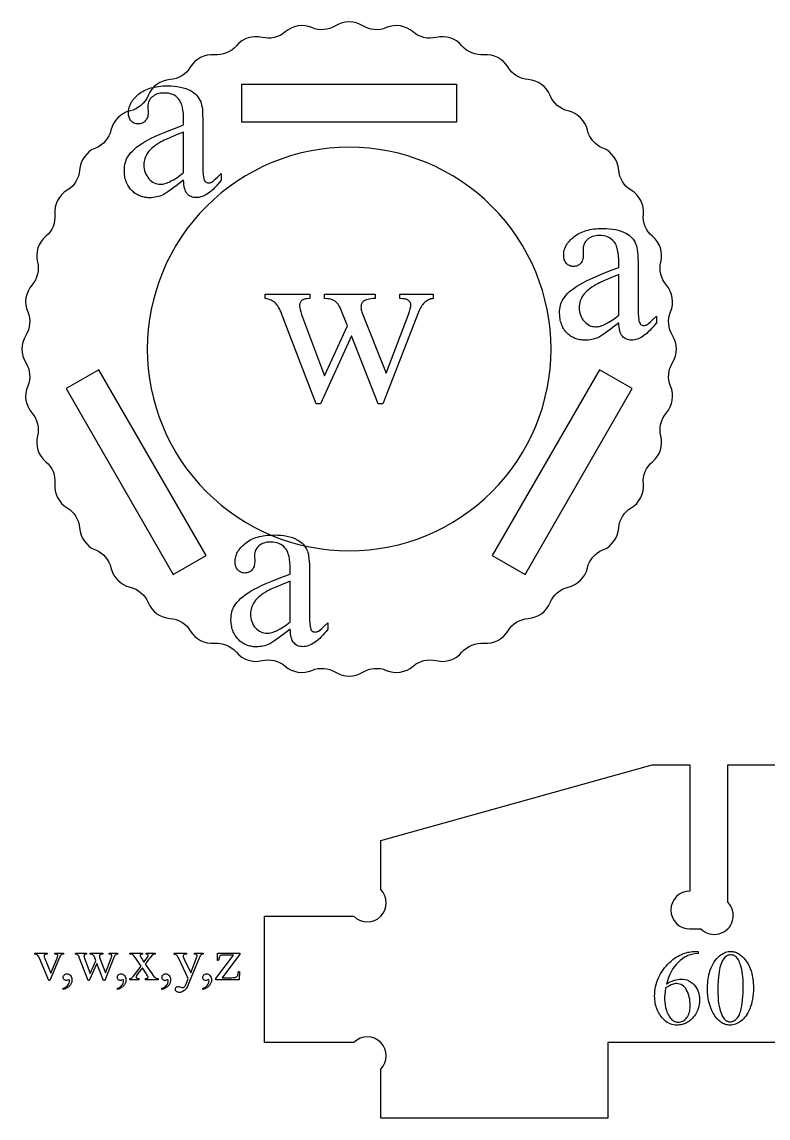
# Model space of a CAD drawing. Extents: x 7 to 905, y -397 to 592.
# Drawn here: x 232.7 to 327.3, y 155.1 to 294.2 of the extents above; entities that cross this region are included whole.
import ezdxf

# ---------------------------------------------------------------- set-up
doc = ezdxf.new("R2010")
doc.units = 0
doc.header["$MEASUREMENT"] = 0
for name, color, linetype in [('EXT', 1, 'CONTINUOUS'), ('INT', 5, 'CONTINUOUS'), ('TEXT', 18, 'CONTINUOUS')]:
    doc.layers.add(name, color=color, linetype=linetype)

msp = doc.modelspace()

# ---------------------------------------------------------------- linework, layer by layer
at = {"layer": 'EXT'}
msp.add_lwpolyline([(233.38, 247.97, 0.286149), (233.92, 244.57, -0.244114), (234.62, 241.65, 0.286149), (235.68, 238.37, -0.244114), (236.83, 235.6, 0.286149), (238.4, 232.53, -0.244114), (239.96, 229.98, 0.286149), (241.99, 227.19, -0.244114), (243.94, 224.91, 0.286149), (246.37, 222.47, -0.244114), (248.65, 220.52, 0.286149), (251.44, 218.5, -0.244114), (254, 216.93, 0.286149), (257.07, 215.37, -0.244114), (259.84, 214.22, 0.286149), (263.11, 213.15, -0.244114), (266.03, 212.45, 0.286149), (269.43, 211.92, -0.244114), (272.42, 211.68, 0.286149), (275.87, 211.68, -0.244114), (278.86, 211.92, 0.286149), (282.26, 212.45, -0.244114), (285.18, 213.15, 0.286149), (288.45, 214.22, -0.244114), (291.23, 215.37, 0.286149), (294.3, 216.93, -0.244114), (296.85, 218.5, 0.286149), (299.64, 220.52, -0.244114), (301.92, 222.47, 0.286149), (304.36, 224.91, -0.244114), (306.31, 227.19, 0.286149), (308.33, 229.98, -0.244114), (309.9, 232.53, 0.286149), (311.46, 235.6, -0.244114), (312.61, 238.37, 0.286149), (313.67, 241.65, -0.244114), (314.37, 244.57, 0.286149), (314.91, 247.97, -0.244114), (315.15, 250.96, 0.286149), (315.15, 254.4, -0.244114), (314.91, 257.4, 0.286149), (314.37, 260.8, -0.244114), (313.67, 263.71, 0.286149), (312.61, 266.99, -0.244114), (311.46, 269.76, 0.286149), (309.9, 272.83, -0.244114), (308.33, 275.39, 0.286149), (306.31, 278.18, -0.244114), (304.36, 280.46, 0.286149), (301.92, 282.89, -0.244114), (299.64, 284.84, 0.286149), (296.85, 286.87, -0.244114), (294.3, 288.43, 0.286149), (291.23, 290, -0.244114), (288.45, 291.15, 0.286149), (285.18, 292.21, -0.244114), (282.26, 292.91, 0.286149), (278.86, 293.45, -0.244114), (275.87, 293.68, 0.286149), (272.42, 293.68, -0.244114), (269.43, 293.45, 0.286149), (266.03, 292.91, -0.244114), (263.11, 292.21, 0.286149), (259.84, 291.15, -0.244114), (257.07, 290, 0.286149), (254, 288.43, -0.244114), (251.44, 286.87, 0.286149), (248.65, 284.84, -0.244114), (246.37, 282.89, 0.286149), (243.94, 280.46, -0.244114), (241.99, 278.18, 0.286149), (239.96, 275.39, -0.244114), (238.4, 272.83, 0.286149), (236.83, 269.76, -0.244114), (235.68, 266.99, 0.286149), (234.62, 263.71, -0.244114), (233.92, 260.8, 0.286149), (233.38, 257.4, -0.244114), (233.14, 254.4, 0.286149), (233.14, 250.96, -0.244114)], format="xyb", close=True, dxfattribs=at)
msp.add_lwpolyline([(351.75, 164.72), (306.95, 164.72), (306.95, 155.12), (278.15, 155.12), (278.15, 161.33, 1), (274.76, 164.72), (263.43, 164.72), (263.43, 180.72), (274.76, 180.72, 1), (278.15, 184.12), (278.15, 190.32), (312.55, 199.92), (317.35, 199.92), (317.35, 183.92, 1), (317.35, 179.12), (318.76, 179.12, 1), (322.15, 182.52), (322.15, 199.92), (336.55, 199.92)], format="xyb", dxfattribs=at)
at = {"layer": 'INT'}
for points in [[(260.55, 281.48), (260.55, 286.28), (287.75, 286.28), (287.75, 281.48)], [(251.85, 224.1), (256.01, 226.5), (242.41, 250.06), (238.25, 247.66)], [(296.45, 224.1), (310.05, 247.66), (305.89, 250.06), (292.29, 226.5)]]:
    msp.add_lwpolyline(points, close=True, dxfattribs=at)
msp.add_lwpolyline([(274.15, 278.28, 0.414214), (248.55, 252.68, 0.414214), (274.15, 227.08, 0.414214), (299.75, 252.68, 0.414214)], format="xyb", close=True, dxfattribs=at)
at = {"layer": 'TEXT'}
for points in [[(253.16, 274.1), (252.21, 273.38), (251.47, 272.83), (251.16, 272.62), (250.91, 272.45), (250.7, 272.33), (250.55, 272.24), (250.35, 272.16), (250.14, 272.08), (249.94, 272.02), (249.73, 271.97), (249.51, 271.93), (249.29, 271.9), (249.07, 271.88), (248.85, 271.88), (248.68, 271.88), (248.51, 271.89), (248.34, 271.91), (248.18, 271.94), (248.02, 271.97), (247.87, 272.01), (247.72, 272.06), (247.57, 272.12), (247.43, 272.18), (247.29, 272.25), (247.16, 272.33), (247.03, 272.41), (246.9, 272.51), (246.78, 272.61), (246.66, 272.72), (246.54, 272.83), (246.43, 272.96), (246.33, 273.08), (246.23, 273.22), (246.15, 273.35), (246.06, 273.49), (245.99, 273.64), (245.92, 273.79), (245.86, 273.94), (245.81, 274.1), (245.76, 274.27), (245.72, 274.44), (245.69, 274.61), (245.67, 274.79), (245.65, 274.98), (245.64, 275.36), (245.64, 275.6), (245.66, 275.83), (245.7, 276.06), (245.75, 276.28), (245.81, 276.49), (245.88, 276.69), (245.97, 276.88), (246.08, 277.07), (246.24, 277.32), (246.44, 277.56), (246.66, 277.8), (246.91, 278.04), (247.18, 278.27), (247.49, 278.51), (247.82, 278.73), (248.18, 278.96), (248.59, 279.18), (249.05, 279.42), (249.58, 279.67), (250.17, 279.94), (250.83, 280.21), (251.54, 280.5), (252.32, 280.8), (253.16, 281.11), (253.16, 281.64), (253.15, 282.12), (253.12, 282.57), (253.07, 282.98), (253, 283.34), (252.91, 283.67), (252.85, 283.82), (252.8, 283.96), (252.73, 284.09), (252.67, 284.2), (252.59, 284.31), (252.52, 284.41), (252.35, 284.59), (252.16, 284.74), (251.95, 284.87), (251.73, 284.98), (251.49, 285.06), (251.23, 285.12), (250.95, 285.15), (250.65, 285.16), (250.42, 285.16), (250.21, 285.13), (250.01, 285.09), (249.82, 285.04), (249.64, 284.97), (249.47, 284.88), (249.32, 284.78), (249.18, 284.66), (249.04, 284.54), (248.93, 284.4), (248.83, 284.27), (248.76, 284.12), (248.69, 283.98), (248.65, 283.83), (248.62, 283.67), (248.62, 283.51), (248.64, 282.66), (248.64, 282.49), (248.62, 282.34), (248.6, 282.19), (248.56, 282.06), (248.51, 281.93), (248.45, 281.81), (248.38, 281.71), (248.3, 281.61), (248.21, 281.52), (248.11, 281.45), (248.01, 281.39), (247.9, 281.33), (247.78, 281.29), (247.66, 281.26), (247.53, 281.25), (247.39, 281.24), (247.26, 281.25), (247.13, 281.27), (247.01, 281.3), (246.89, 281.34), (246.79, 281.39), (246.68, 281.46), (246.59, 281.53), (246.5, 281.62), (246.42, 281.73), (246.35, 281.83), (246.29, 281.95), (246.24, 282.08), (246.2, 282.21), (246.17, 282.36), (246.16, 282.51), (246.15, 282.67), (246.16, 282.83), (246.17, 282.99), (246.2, 283.14), (246.23, 283.29), (246.28, 283.44), (246.33, 283.59), (246.4, 283.74), (246.48, 283.89), (246.56, 284.03), (246.66, 284.18), (246.77, 284.32), (246.88, 284.46), (247.01, 284.6), (247.15, 284.73), (247.29, 284.87), (247.45, 285), (247.62, 285.13), (247.79, 285.25), (247.97, 285.36), (248.16, 285.47), (248.36, 285.56), (248.57, 285.65), (248.79, 285.73), (249.01, 285.8), (249.24, 285.86), (249.48, 285.92), (249.73, 285.96), (249.99, 286), (250.25, 286.03), (250.52, 286.05), (250.8, 286.06), (251.09, 286.06), (251.53, 286.05), (251.95, 286.03), (252.35, 285.98), (252.73, 285.91), (253.09, 285.83), (253.43, 285.72), (253.75, 285.6), (254.04, 285.46), (254.25, 285.34), (254.45, 285.2), (254.63, 285.04), (254.8, 284.87), (254.95, 284.69), (255.09, 284.48), (255.22, 284.26), (255.33, 284.03), (255.39, 283.85), (255.44, 283.63), (255.49, 283.37), (255.53, 283.06), (255.55, 282.72), (255.57, 282.33), (255.59, 281.9), (255.59, 281.43), (255.59, 276.85), (255.6, 275.97), (255.61, 275.29), (255.63, 274.79), (255.67, 274.48), (255.71, 274.28), (255.76, 274.12), (255.83, 273.99), (255.87, 273.94), (255.91, 273.9), (256, 273.83), (256.09, 273.79), (256.19, 273.76), (256.3, 273.75), (256.41, 273.76), (256.52, 273.77), (256.62, 273.81), (256.71, 273.85), (256.9, 273.99), (257.17, 274.22), (257.5, 274.53), (257.91, 274.93), (257.91, 274.1), (257.7, 273.83), (257.5, 273.58), (257.29, 273.35), (257.09, 273.13), (256.89, 272.94), (256.69, 272.75), (256.49, 272.59), (256.29, 272.44), (256.1, 272.31), (255.9, 272.2), (255.71, 272.11), (255.51, 272.03), (255.32, 271.97), (255.13, 271.92), (254.94, 271.9), (254.75, 271.89), (254.57, 271.9), (254.41, 271.92), (254.25, 271.96), (254.1, 272.02), (253.96, 272.09), (253.83, 272.17), (253.71, 272.27), (253.6, 272.39), (253.5, 272.53), (253.41, 272.69), (253.34, 272.87), (253.28, 273.07), (253.23, 273.3), (253.19, 273.54), (253.17, 273.81)], [(253.16, 275.06), (253.16, 280.21), (252.14, 279.8), (251.33, 279.45), (250.7, 279.17), (250.47, 279.06), (250.28, 278.96), (250, 278.79), (249.74, 278.63), (249.5, 278.46), (249.28, 278.29), (249.08, 278.12), (248.91, 277.95), (248.75, 277.77), (248.62, 277.6), (248.5, 277.42), (248.4, 277.24), (248.31, 277.05), (248.24, 276.86), (248.18, 276.66), (248.14, 276.46), (248.12, 276.26), (248.11, 276.05), (248.12, 275.79), (248.15, 275.54), (248.2, 275.3), (248.27, 275.08), (248.36, 274.86), (248.47, 274.66), (248.6, 274.47), (248.75, 274.29), (248.91, 274.12), (249.08, 273.98), (249.25, 273.86), (249.43, 273.76), (249.62, 273.69), (249.81, 273.63), (250, 273.6), (250.21, 273.59), (250.35, 273.59), (250.5, 273.61), (250.65, 273.64), (250.81, 273.68), (250.98, 273.73), (251.15, 273.79), (251.32, 273.87), (251.51, 273.96), (251.89, 274.16), (252.29, 274.42), (252.71, 274.72)], [(308.35, 256.02), (307.41, 255.3), (306.66, 254.75), (306.36, 254.54), (306.11, 254.37), (305.9, 254.25), (305.74, 254.16), (305.54, 254.08), (305.34, 254), (305.13, 253.94), (304.92, 253.89), (304.71, 253.85), (304.49, 253.82), (304.27, 253.8), (304.05, 253.79), (303.87, 253.8), (303.7, 253.81), (303.54, 253.83), (303.38, 253.85), (303.22, 253.89), (303.07, 253.93), (302.92, 253.98), (302.77, 254.03), (302.63, 254.1), (302.49, 254.17), (302.35, 254.25), (302.22, 254.33), (302.1, 254.43), (301.97, 254.53), (301.85, 254.64), (301.74, 254.75), (301.63, 254.88), (301.53, 255), (301.43, 255.13), (301.34, 255.27), (301.26, 255.41), (301.19, 255.56), (301.12, 255.71), (301.06, 255.86), (301.01, 256.02), (300.96, 256.19), (300.92, 256.36), (300.89, 256.53), (300.86, 256.71), (300.85, 256.89), (300.83, 257.28), (300.84, 257.52), (300.86, 257.75), (300.89, 257.98), (300.94, 258.2), (301, 258.41), (301.08, 258.61), (301.17, 258.8), (301.27, 258.99), (301.44, 259.23), (301.63, 259.48), (301.85, 259.72), (302.1, 259.96), (302.38, 260.19), (302.68, 260.42), (303.02, 260.65), (303.38, 260.87), (303.78, 261.1), (304.25, 261.34), (304.78, 261.59), (305.37, 261.85), (306.02, 262.13), (306.74, 262.42), (307.51, 262.72), (308.35, 263.03), (308.35, 263.56), (308.34, 264.04), (308.31, 264.49), (308.26, 264.9), (308.19, 265.26), (308.1, 265.59), (308.05, 265.74), (307.99, 265.88), (307.93, 266), (307.86, 266.12), (307.79, 266.23), (307.71, 266.33), (307.54, 266.51), (307.35, 266.66), (307.15, 266.79), (306.92, 266.9), (306.68, 266.98), (306.42, 267.04), (306.14, 267.07), (305.85, 267.08), (305.62, 267.08), (305.41, 267.05), (305.2, 267.01), (305.01, 266.96), (304.83, 266.89), (304.67, 266.8), (304.51, 266.7), (304.37, 266.58), (304.24, 266.45), (304.13, 266.32), (304.03, 266.19), (303.95, 266.04), (303.89, 265.9), (303.85, 265.75), (303.82, 265.59), (303.81, 265.43), (303.84, 264.58), (303.83, 264.41), (303.82, 264.26), (303.79, 264.11), (303.75, 263.97), (303.7, 263.85), (303.65, 263.73), (303.57, 263.63), (303.49, 263.53), (303.4, 263.44), (303.31, 263.37), (303.2, 263.3), (303.09, 263.25), (302.98, 263.21), (302.85, 263.18), (302.72, 263.17), (302.59, 263.16), (302.45, 263.17), (302.33, 263.18), (302.21, 263.21), (302.09, 263.26), (301.98, 263.31), (301.88, 263.38), (301.78, 263.45), (301.69, 263.54), (301.61, 263.64), (301.54, 263.75), (301.48, 263.87), (301.43, 264), (301.4, 264.13), (301.37, 264.28), (301.35, 264.43), (301.35, 264.59), (301.35, 264.75), (301.37, 264.9), (301.39, 265.06), (301.43, 265.21), (301.47, 265.36), (301.53, 265.51), (301.6, 265.66), (301.67, 265.81), (301.76, 265.95), (301.85, 266.1), (301.96, 266.24), (302.08, 266.38), (302.2, 266.52), (302.34, 266.65), (302.49, 266.79), (302.65, 266.92), (302.81, 267.05), (302.99, 267.17), (303.17, 267.28), (303.36, 267.39), (303.56, 267.48), (303.77, 267.57), (303.98, 267.65), (304.21, 267.72), (304.44, 267.78), (304.68, 267.83), (304.93, 267.88), (305.18, 267.92), (305.45, 267.95), (305.72, 267.97), (306, 267.98), (306.29, 267.98), (306.73, 267.97), (307.15, 267.95), (307.55, 267.9), (307.93, 267.83), (308.28, 267.75), (308.62, 267.64), (308.94, 267.52), (309.24, 267.38), (309.45, 267.26), (309.65, 267.12), (309.83, 266.96), (309.99, 266.79), (310.15, 266.61), (310.29, 266.4), (310.41, 266.18), (310.52, 265.95), (310.58, 265.77), (310.64, 265.55), (310.68, 265.29), (310.72, 264.98), (310.75, 264.64), (310.77, 264.25), (310.78, 263.82), (310.79, 263.35), (310.79, 258.76), (310.79, 257.89), (310.81, 257.21), (310.83, 256.71), (310.86, 256.4), (310.9, 256.2), (310.96, 256.03), (311.03, 255.91), (311.06, 255.86), (311.1, 255.81), (311.19, 255.75), (311.29, 255.7), (311.39, 255.68), (311.5, 255.67), (311.61, 255.67), (311.72, 255.69), (311.82, 255.73), (311.91, 255.77), (312.1, 255.91), (312.36, 256.14), (312.7, 256.45), (313.1, 256.85), (313.1, 256.02), (312.9, 255.75), (312.69, 255.5), (312.49, 255.27), (312.29, 255.05), (312.08, 254.85), (311.88, 254.67), (311.69, 254.51), (311.49, 254.36), (311.29, 254.23), (311.1, 254.12), (310.9, 254.03), (310.71, 253.95), (310.52, 253.89), (310.32, 253.84), (310.14, 253.82), (309.95, 253.81), (309.77, 253.82), (309.6, 253.84), (309.45, 253.88), (309.3, 253.93), (309.16, 254), (309.03, 254.09), (308.91, 254.19), (308.8, 254.31), (308.7, 254.45), (308.61, 254.61), (308.53, 254.79), (308.47, 254.99), (308.42, 255.21), (308.39, 255.46), (308.36, 255.73)], [(308.35, 256.98), (308.35, 262.13), (307.34, 261.72), (306.52, 261.37), (305.9, 261.09), (305.66, 260.97), (305.48, 260.87), (305.2, 260.71), (304.94, 260.55), (304.7, 260.38), (304.48, 260.21), (304.28, 260.04), (304.1, 259.87), (303.95, 259.69), (303.81, 259.52), (303.69, 259.34), (303.59, 259.15), (303.51, 258.97), (303.43, 258.78), (303.38, 258.58), (303.34, 258.38), (303.32, 258.18), (303.31, 257.97), (303.32, 257.71), (303.35, 257.46), (303.4, 257.22), (303.47, 257), (303.56, 256.78), (303.67, 256.58), (303.79, 256.39), (303.94, 256.21), (304.11, 256.04), (304.27, 255.9), (304.45, 255.78), (304.63, 255.68), (304.81, 255.6), (305, 255.55), (305.2, 255.52), (305.4, 255.51), (305.55, 255.51), (305.69, 255.53), (305.85, 255.56), (306.01, 255.6), (306.17, 255.65), (306.34, 255.71), (306.52, 255.79), (306.7, 255.87), (307.08, 256.08), (307.48, 256.33), (307.91, 256.63)], [(263.48, 259.64), (269.14, 259.64), (269.14, 259.1), (268.78, 259.06), (268.63, 259.03), (268.49, 259), (268.37, 258.96), (268.27, 258.92), (268.18, 258.87), (268.11, 258.82), (268.06, 258.76), (268.01, 258.7), (267.97, 258.63), (267.93, 258.55), (267.91, 258.47), (267.89, 258.38), (267.87, 258.28), (267.87, 258.18), (267.89, 257.94), (267.93, 257.68), (268.01, 257.39), (268.12, 257.08), (271.01, 249.3), (273.92, 255.63), (273.15, 257.62), (273.06, 257.84), (272.96, 258.03), (272.85, 258.21), (272.74, 258.37), (272.62, 258.52), (272.5, 258.64), (272.36, 258.75), (272.22, 258.85), (272.13, 258.9), (272.02, 258.94), (271.9, 258.98), (271.76, 259.01), (271.6, 259.04), (271.42, 259.07), (271.01, 259.1), (271.01, 259.64), (277.44, 259.64), (277.44, 259.1), (277.19, 259.08), (276.95, 259.06), (276.73, 259.02), (276.54, 258.98), (276.36, 258.93), (276.2, 258.87), (276.06, 258.8), (275.94, 258.71), (275.87, 258.65), (275.81, 258.58), (275.76, 258.5), (275.72, 258.41), (275.69, 258.31), (275.66, 258.2), (275.65, 258.09), (275.64, 257.96), (275.65, 257.81), (275.67, 257.66), (275.71, 257.51), (275.76, 257.36), (278.83, 249.6), (281.68, 257.08), (281.81, 257.46), (281.9, 257.79), (281.95, 258.09), (281.97, 258.22), (281.97, 258.35), (281.97, 258.42), (281.95, 258.48), (281.93, 258.55), (281.9, 258.61), (281.86, 258.67), (281.81, 258.73), (281.68, 258.85), (281.6, 258.9), (281.51, 258.95), (281.39, 258.99), (281.26, 259.02), (281.11, 259.05), (280.94, 259.07), (280.56, 259.1), (280.56, 259.64), (284.82, 259.64), (284.82, 259.1), (284.66, 259.07), (284.51, 259.03), (284.36, 258.98), (284.22, 258.92), (284.08, 258.85), (283.95, 258.76), (283.82, 258.67), (283.7, 258.57), (283.59, 258.45), (283.48, 258.33), (283.37, 258.19), (283.27, 258.05), (283.18, 257.89), (283.09, 257.72), (283.01, 257.55), (282.93, 257.36), (278.42, 245.72), (277.81, 245.72), (274.43, 254.35), (270.5, 245.72), (269.95, 245.72), (265.61, 257.08), (265.51, 257.34), (265.4, 257.57), (265.3, 257.79), (265.19, 257.98), (265.09, 258.15), (264.98, 258.3), (264.88, 258.43), (264.77, 258.53), (264.66, 258.62), (264.54, 258.71), (264.4, 258.79), (264.24, 258.86), (264.07, 258.93), (263.89, 258.99), (263.69, 259.05), (263.48, 259.1)], [(266.68, 217.14), (265.74, 216.42), (264.99, 215.87), (264.69, 215.66), (264.43, 215.49), (264.23, 215.36), (264.07, 215.28), (263.87, 215.19), (263.67, 215.12), (263.46, 215.05), (263.25, 215), (263.04, 214.96), (262.82, 214.93), (262.6, 214.91), (262.38, 214.91), (262.2, 214.91), (262.03, 214.92), (261.87, 214.94), (261.71, 214.97), (261.55, 215), (261.39, 215.04), (261.24, 215.09), (261.1, 215.15), (260.96, 215.21), (260.82, 215.28), (260.68, 215.36), (260.55, 215.45), (260.42, 215.54), (260.3, 215.64), (260.18, 215.75), (260.07, 215.87), (259.96, 215.99), (259.85, 216.12), (259.76, 216.25), (259.67, 216.38), (259.59, 216.52), (259.51, 216.67), (259.45, 216.82), (259.39, 216.98), (259.33, 217.14), (259.29, 217.3), (259.25, 217.47), (259.22, 217.64), (259.19, 217.82), (259.17, 218.01), (259.16, 218.39), (259.17, 218.63), (259.19, 218.87), (259.22, 219.09), (259.27, 219.31), (259.33, 219.52), (259.41, 219.72), (259.5, 219.91), (259.6, 220.1), (259.77, 220.35), (259.96, 220.59), (260.18, 220.84), (260.43, 221.07), (260.71, 221.31), (261.01, 221.54), (261.34, 221.76), (261.7, 221.99), (262.11, 222.21), (262.58, 222.45), (263.11, 222.71), (263.7, 222.97), (264.35, 223.24), (265.07, 223.53), (265.84, 223.83), (266.68, 224.14), (266.68, 224.67), (266.67, 225.16), (266.64, 225.6), (266.59, 226.01), (266.52, 226.38), (266.43, 226.7), (266.38, 226.85), (266.32, 226.99), (266.26, 227.12), (266.19, 227.24), (266.12, 227.35), (266.04, 227.44), (265.87, 227.62), (265.68, 227.77), (265.48, 227.9), (265.25, 228.01), (265.01, 228.09), (264.75, 228.15), (264.47, 228.19), (264.17, 228.2), (263.95, 228.19), (263.73, 228.17), (263.53, 228.13), (263.34, 228.07), (263.16, 228), (263, 227.91), (262.84, 227.81), (262.7, 227.7), (262.57, 227.57), (262.45, 227.44), (262.36, 227.3), (262.28, 227.16), (262.22, 227.01), (262.17, 226.86), (262.15, 226.7), (262.14, 226.55), (262.17, 225.69), (262.16, 225.52), (262.15, 225.37), (262.12, 225.22), (262.08, 225.09), (262.03, 224.96), (261.97, 224.85), (261.9, 224.74), (261.82, 224.64), (261.73, 224.56), (261.64, 224.48), (261.53, 224.42), (261.42, 224.37), (261.31, 224.33), (261.18, 224.3), (261.05, 224.28), (260.91, 224.27), (260.78, 224.28), (260.65, 224.3), (260.53, 224.33), (260.42, 224.37), (260.31, 224.42), (260.21, 224.49), (260.11, 224.57), (260.02, 224.66), (259.94, 224.76), (259.87, 224.87), (259.81, 224.98), (259.76, 225.11), (259.72, 225.25), (259.7, 225.39), (259.68, 225.54), (259.68, 225.7), (259.68, 225.86), (259.7, 226.02), (259.72, 226.17), (259.76, 226.33), (259.8, 226.48), (259.86, 226.63), (259.92, 226.77), (260, 226.92), (260.09, 227.07), (260.18, 227.21), (260.29, 227.35), (260.41, 227.49), (260.53, 227.63), (260.67, 227.77), (260.82, 227.9), (260.97, 228.03), (261.14, 228.16), (261.31, 228.28), (261.5, 228.4), (261.69, 228.5), (261.89, 228.59), (262.09, 228.68), (262.31, 228.76), (262.53, 228.83), (262.77, 228.89), (263.01, 228.95), (263.25, 228.99), (263.51, 229.03), (263.77, 229.06), (264.05, 229.08), (264.33, 229.09), (264.62, 229.1), (265.06, 229.09), (265.48, 229.06), (265.88, 229.01), (266.25, 228.95), (266.61, 228.86), (266.95, 228.76), (267.27, 228.63), (267.57, 228.49), (267.78, 228.37), (267.97, 228.23), (268.16, 228.08), (268.32, 227.91), (268.48, 227.72), (268.61, 227.52), (268.74, 227.3), (268.85, 227.06), (268.91, 226.88), (268.97, 226.66), (269.01, 226.4), (269.05, 226.1), (269.08, 225.75), (269.1, 225.36), (269.11, 224.94), (269.12, 224.47), (269.12, 219.88), (269.12, 219.01), (269.13, 218.32), (269.16, 217.82), (269.19, 217.51), (269.23, 217.31), (269.29, 217.15), (269.35, 217.02), (269.39, 216.97), (269.43, 216.93), (269.52, 216.86), (269.62, 216.82), (269.72, 216.79), (269.82, 216.78), (269.94, 216.79), (270.04, 216.81), (270.14, 216.84), (270.24, 216.88), (270.43, 217.02), (270.69, 217.25), (271.02, 217.56), (271.43, 217.96), (271.43, 217.14), (271.23, 216.87), (271.02, 216.62), (270.82, 216.38), (270.61, 216.17), (270.41, 215.97), (270.21, 215.79), (270.01, 215.62), (269.82, 215.48), (269.62, 215.35), (269.42, 215.23), (269.23, 215.14), (269.04, 215.06), (268.84, 215), (268.65, 214.96), (268.46, 214.93), (268.27, 214.92), (268.1, 214.93), (267.93, 214.95), (267.77, 214.99), (267.63, 215.05), (267.49, 215.12), (267.36, 215.2), (267.24, 215.31), (267.12, 215.42), (267.02, 215.56), (266.94, 215.72), (266.86, 215.9), (266.8, 216.1), (266.75, 216.33), (266.71, 216.57), (266.69, 216.84)], [(266.68, 218.09), (266.68, 223.24), (265.67, 222.83), (264.85, 222.49), (264.23, 222.2), (263.99, 222.09), (263.81, 221.99), (263.52, 221.82), (263.26, 221.66), (263.03, 221.49), (262.81, 221.32), (262.61, 221.15), (262.43, 220.98), (262.27, 220.81), (262.14, 220.63), (262.02, 220.45), (261.92, 220.27), (261.83, 220.08), (261.76, 219.89), (261.71, 219.69), (261.67, 219.49), (261.65, 219.29), (261.64, 219.08), (261.65, 218.82), (261.68, 218.57), (261.73, 218.34), (261.8, 218.11), (261.89, 217.9), (261.99, 217.69), (262.12, 217.5), (262.27, 217.32), (262.43, 217.16), (262.6, 217.01), (262.77, 216.89), (262.95, 216.79), (263.14, 216.72), (263.33, 216.66), (263.53, 216.63), (263.73, 216.62), (263.87, 216.62), (264.02, 216.64), (264.18, 216.67), (264.34, 216.71), (264.5, 216.76), (264.67, 216.83), (264.85, 216.9), (265.03, 216.99), (265.41, 217.19), (265.81, 217.45), (266.24, 217.75)], [(234.27, 176.06), (235.86, 176.06), (235.86, 175.93), (235.75, 175.93), (235.68, 175.92), (235.63, 175.91), (235.58, 175.89), (235.53, 175.86), (235.5, 175.82), (235.48, 175.77), (235.46, 175.72), (235.46, 175.67), (235.46, 175.6), (235.48, 175.53), (235.54, 175.36), (236.32, 173.5), (237.11, 175.43), (237.17, 175.61), (237.19, 175.69), (237.19, 175.74), (237.19, 175.79), (237.16, 175.83), (237.12, 175.88), (237.06, 175.91), (236.97, 175.92), (236.81, 175.93), (236.81, 176.06), (237.91, 176.06), (237.91, 175.93), (237.82, 175.92), (237.75, 175.9), (237.69, 175.88), (237.64, 175.85), (237.58, 175.78), (237.52, 175.7), (237.47, 175.6), (237.41, 175.48), (236.21, 172.58), (236.06, 172.58), (234.86, 175.43), (234.78, 175.6), (234.7, 175.72), (234.62, 175.8), (234.51, 175.86), (234.42, 175.9), (234.27, 175.93)], [(239.43, 176.06), (240.84, 176.06), (240.84, 175.93), (240.75, 175.92), (240.68, 175.9), (240.62, 175.88), (240.58, 175.86), (240.56, 175.82), (240.54, 175.79), (240.53, 175.75), (240.52, 175.7), (240.54, 175.57), (240.59, 175.42), (241.31, 173.48), (242.04, 175.06), (241.84, 175.56), (241.8, 175.66), (241.74, 175.74), (241.68, 175.81), (241.61, 175.86), (241.56, 175.89), (241.5, 175.9), (241.31, 175.93), (241.31, 176.06), (242.92, 176.06), (242.92, 175.93), (242.79, 175.92), (242.69, 175.9), (242.61, 175.87), (242.54, 175.83), (242.51, 175.8), (242.49, 175.75), (242.47, 175.7), (242.47, 175.64), (242.47, 175.57), (242.5, 175.49), (243.26, 173.55), (243.98, 175.42), (244.03, 175.6), (244.04, 175.67), (244.05, 175.74), (244.04, 175.77), (244.03, 175.8), (244.01, 175.83), (243.98, 175.86), (243.93, 175.89), (243.87, 175.91), (243.79, 175.92), (243.7, 175.93), (243.7, 176.06), (244.76, 176.06), (244.76, 175.93), (244.68, 175.91), (244.61, 175.88), (244.54, 175.84), (244.48, 175.79), (244.43, 175.73), (244.37, 175.66), (244.33, 175.58), (244.29, 175.49), (243.16, 172.58), (243.01, 172.58), (242.16, 174.74), (241.18, 172.58), (241.04, 172.58), (239.96, 175.42), (239.91, 175.54), (239.85, 175.65), (239.8, 175.73), (239.75, 175.78), (239.69, 175.83), (239.62, 175.87), (239.53, 175.9), (239.43, 175.93)], [(246.33, 176.06), (247.92, 176.06), (247.92, 175.93), (247.85, 175.92), (247.79, 175.91), (247.74, 175.9), (247.7, 175.87), (247.68, 175.85), (247.66, 175.81), (247.65, 175.78), (247.64, 175.74), (247.65, 175.69), (247.68, 175.62), (247.72, 175.55), (247.77, 175.46), (247.89, 175.28), (248.13, 174.9), (248.41, 175.28), (248.53, 175.45), (248.61, 175.58), (248.66, 175.68), (248.68, 175.74), (248.67, 175.78), (248.66, 175.81), (248.64, 175.84), (248.61, 175.87), (248.58, 175.9), (248.53, 175.91), (248.48, 175.92), (248.41, 175.93), (248.41, 176.06), (249.55, 176.06), (249.55, 175.93), (249.47, 175.92), (249.39, 175.9), (249.31, 175.87), (249.24, 175.83), (249.14, 175.74), (249.03, 175.63), (248.9, 175.47), (248.75, 175.28), (248.29, 174.66), (249.13, 173.46), (249.27, 173.25), (249.39, 173.1), (249.49, 172.99), (249.57, 172.92), (249.64, 172.88), (249.72, 172.85), (249.81, 172.83), (249.91, 172.82), (249.91, 172.68), (248.32, 172.68), (248.32, 172.82), (248.4, 172.82), (248.47, 172.84), (248.53, 172.86), (248.58, 172.89), (248.61, 172.92), (248.63, 172.95), (248.64, 172.99), (248.65, 173.03), (248.63, 173.09), (248.59, 173.18), (248.51, 173.3), (248.41, 173.46), (247.92, 174.18), (247.37, 173.46), (247.19, 173.19), (247.14, 173.11), (247.12, 173.06), (247.13, 173.01), (247.14, 172.97), (247.17, 172.93), (247.21, 172.9), (247.25, 172.86), (247.31, 172.84), (247.38, 172.82), (247.46, 172.82), (247.46, 172.68), (246.35, 172.68), (246.35, 172.82), (246.42, 172.83), (246.48, 172.85), (246.53, 172.88), (246.59, 172.91), (246.67, 172.98), (246.77, 173.1), (247.06, 173.46), (247.77, 174.4), (247.12, 175.32), (247, 175.51), (246.88, 175.65), (246.78, 175.75), (246.7, 175.82), (246.62, 175.87), (246.53, 175.9), (246.44, 175.92), (246.33, 175.93)], [(251.94, 176.06), (253.51, 176.06), (253.51, 175.93), (253.43, 175.93), (253.36, 175.92), (253.29, 175.91), (253.23, 175.89), (253.18, 175.85), (253.15, 175.82), (253.12, 175.77), (253.11, 175.73), (253.1, 175.67), (253.11, 175.6), (253.13, 175.5), (253.17, 175.4), (253.22, 175.28), (254.05, 173.57), (254.8, 175.44), (254.85, 175.59), (254.86, 175.66), (254.86, 175.74), (254.86, 175.8), (254.84, 175.84), (254.8, 175.87), (254.75, 175.9), (254.66, 175.92), (254.52, 175.93), (254.52, 176.06), (255.62, 176.06), (255.62, 175.93), (255.5, 175.9), (255.41, 175.87), (255.34, 175.8), (255.25, 175.7), (255.2, 175.6), (255.13, 175.42), (253.75, 172.05), (253.64, 171.82), (253.52, 171.62), (253.45, 171.53), (253.38, 171.45), (253.31, 171.37), (253.23, 171.31), (253.07, 171.2), (252.91, 171.12), (252.76, 171.07), (252.68, 171.06), (252.61, 171.05), (252.5, 171.06), (252.41, 171.09), (252.32, 171.13), (252.25, 171.18), (252.19, 171.24), (252.14, 171.31), (252.12, 171.39), (252.11, 171.47), (252.12, 171.54), (252.13, 171.61), (252.17, 171.67), (252.21, 171.72), (252.27, 171.76), (252.33, 171.79), (252.41, 171.8), (252.49, 171.81), (252.56, 171.81), (252.63, 171.79), (252.82, 171.73), (252.94, 171.69), (253.01, 171.67), (253.06, 171.68), (253.12, 171.7), (253.18, 171.74), (253.25, 171.79), (253.31, 171.86), (253.38, 171.96), (253.44, 172.08), (253.51, 172.23), (253.75, 172.82), (252.54, 175.37), (252.47, 175.49), (252.36, 175.65), (252.28, 175.76), (252.21, 175.82), (252.1, 175.88), (251.94, 175.93)], [(260.24, 173.72), (260.2, 172.68), (257.22, 172.68), (257.22, 172.82), (259.46, 175.8), (258.35, 175.8), (258.06, 175.79), (257.95, 175.78), (257.88, 175.76), (257.83, 175.73), (257.78, 175.69), (257.74, 175.64), (257.7, 175.58), (257.66, 175.48), (257.62, 175.38), (257.6, 175.26), (257.59, 175.13), (257.44, 175.13), (257.46, 176.06), (260.3, 176.06), (260.3, 175.93), (258.03, 172.93), (259.26, 172.93), (259.44, 172.94), (259.59, 172.95), (259.7, 172.97), (259.79, 173), (259.85, 173.03), (259.91, 173.08), (259.97, 173.15), (260.01, 173.22), (260.04, 173.3), (260.07, 173.41), (260.11, 173.72)], [(318.39, 176.26), (318.39, 176.02), (317.98, 175.97), (317.6, 175.89), (317.42, 175.84), (317.26, 175.79), (317.11, 175.73), (316.96, 175.67), (316.83, 175.6), (316.69, 175.52), (316.41, 175.34), (316.14, 175.12), (315.87, 174.87), (315.61, 174.59), (315.37, 174.3), (315.16, 174), (314.97, 173.67), (314.8, 173.33), (314.65, 172.95), (314.51, 172.54), (314.38, 172.1), (314.62, 172.26), (314.86, 172.39), (315.1, 172.5), (315.34, 172.6), (315.58, 172.67), (315.82, 172.72), (316.06, 172.75), (316.3, 172.76), (316.52, 172.75), (316.74, 172.71), (316.95, 172.66), (317.16, 172.57), (317.35, 172.47), (317.54, 172.34), (317.72, 172.19), (317.9, 172.02), (318.05, 171.82), (318.19, 171.62), (318.31, 171.4), (318.4, 171.17), (318.48, 170.92), (318.53, 170.66), (318.56, 170.39), (318.57, 170.11), (318.56, 169.83), (318.53, 169.55), (318.48, 169.29), (318.4, 169.03), (318.31, 168.77), (318.19, 168.52), (318.05, 168.28), (317.89, 168.05), (317.78, 167.91), (317.68, 167.78), (317.56, 167.66), (317.44, 167.55), (317.32, 167.45), (317.2, 167.36), (317.07, 167.28), (316.93, 167.2), (316.8, 167.14), (316.65, 167.08), (316.51, 167.03), (316.36, 166.99), (316.2, 166.96), (316.04, 166.94), (315.88, 166.92), (315.71, 166.92), (315.49, 166.93), (315.27, 166.96), (315.06, 167.01), (314.86, 167.07), (314.67, 167.16), (314.49, 167.26), (314.31, 167.39), (314.15, 167.53), (313.99, 167.68), (313.85, 167.84), (313.72, 168), (313.59, 168.17), (313.48, 168.34), (313.38, 168.52), (313.28, 168.7), (313.2, 168.89), (313.13, 169.09), (313.06, 169.29), (313.01, 169.5), (312.96, 169.71), (312.93, 169.93), (312.9, 170.15), (312.89, 170.38), (312.88, 170.61), (312.89, 170.91), (312.92, 171.21), (312.95, 171.5), (313.01, 171.79), (313.07, 172.07), (313.16, 172.35), (313.26, 172.63), (313.37, 172.91), (313.5, 173.17), (313.64, 173.44), (313.79, 173.69), (313.96, 173.93), (314.14, 174.17), (314.33, 174.4), (314.53, 174.62), (314.75, 174.84), (314.98, 175.04), (315.2, 175.22), (315.42, 175.39), (315.63, 175.54), (315.85, 175.68), (316.06, 175.79), (316.27, 175.89), (316.48, 175.97), (316.68, 176.04), (316.88, 176.1), (317.08, 176.15), (317.27, 176.19), (317.46, 176.22), (317.65, 176.25), (317.83, 176.26), (318.01, 176.26)], [(319.59, 171.53), (319.6, 171.9), (319.62, 172.27), (319.65, 172.62), (319.7, 172.96), (319.77, 173.28), (319.85, 173.59), (319.94, 173.89), (320.05, 174.18), (320.17, 174.45), (320.3, 174.7), (320.44, 174.93), (320.59, 175.15), (320.75, 175.35), (320.92, 175.53), (321.1, 175.69), (321.29, 175.83), (321.44, 175.93), (321.59, 176.02), (321.74, 176.1), (321.89, 176.16), (322.05, 176.2), (322.21, 176.24), (322.36, 176.26), (322.52, 176.26), (322.65, 176.26), (322.78, 176.25), (322.9, 176.23), (323.03, 176.2), (323.15, 176.16), (323.27, 176.12), (323.39, 176.06), (323.5, 176), (323.62, 175.93), (323.73, 175.85), (323.96, 175.67), (324.17, 175.46), (324.38, 175.21), (324.51, 175.04), (324.62, 174.87), (324.73, 174.69), (324.83, 174.5), (324.92, 174.3), (325.01, 174.1), (325.08, 173.89), (325.15, 173.67), (325.21, 173.44), (325.26, 173.21), (325.31, 172.97), (325.35, 172.73), (325.37, 172.47), (325.39, 172.21), (325.41, 171.94), (325.41, 171.67), (325.4, 171.28), (325.38, 170.91), (325.35, 170.56), (325.3, 170.22), (325.23, 169.89), (325.16, 169.58), (325.06, 169.28), (324.96, 169), (324.84, 168.74), (324.72, 168.49), (324.58, 168.27), (324.44, 168.06), (324.3, 167.87), (324.14, 167.7), (323.98, 167.55), (323.81, 167.41), (323.63, 167.3), (323.46, 167.2), (323.29, 167.11), (323.12, 167.04), (322.95, 166.99), (322.78, 166.95), (322.62, 166.93), (322.46, 166.92), (322.3, 166.93), (322.14, 166.94), (321.99, 166.97), (321.84, 167.01), (321.69, 167.07), (321.55, 167.13), (321.41, 167.21), (321.28, 167.3), (321.14, 167.4), (321.01, 167.51), (320.89, 167.64), (320.77, 167.77), (320.65, 167.92), (320.53, 168.08), (320.42, 168.26), (320.31, 168.44), (320.14, 168.77), (320, 169.11), (319.87, 169.47), (319.77, 169.85), (319.69, 170.25), (319.63, 170.66), (319.6, 171.08)], [(320.89, 171.36), (320.9, 170.91), (320.92, 170.47), (320.95, 170.06), (321, 169.67), (321.07, 169.3), (321.15, 168.96), (321.24, 168.63), (321.35, 168.33), (321.45, 168.09), (321.56, 167.89), (321.68, 167.72), (321.82, 167.59), (321.89, 167.53), (321.97, 167.48), (322.04, 167.43), (322.12, 167.4), (322.21, 167.37), (322.29, 167.35), (322.38, 167.34), (322.48, 167.34), (322.57, 167.34), (322.66, 167.36), (322.75, 167.38), (322.84, 167.42), (322.93, 167.46), (323.03, 167.52), (323.12, 167.58), (323.22, 167.66), (323.31, 167.75), (323.4, 167.85), (323.48, 167.96), (323.56, 168.09), (323.63, 168.23), (323.69, 168.39), (323.75, 168.56), (323.8, 168.74), (323.87, 169.04), (323.94, 169.37), (323.99, 169.73), (324.03, 170.11), (324.07, 170.53), (324.09, 170.98), (324.1, 171.45), (324.11, 171.96), (324.1, 172.33), (324.09, 172.7), (324.06, 173.04), (324.03, 173.37), (323.98, 173.68), (323.93, 173.98), (323.86, 174.26), (323.79, 174.53), (323.73, 174.71), (323.66, 174.88), (323.59, 175.04), (323.52, 175.18), (323.44, 175.31), (323.35, 175.42), (323.26, 175.52), (323.17, 175.61), (323.1, 175.66), (323.03, 175.7), (322.95, 175.74), (322.87, 175.77), (322.7, 175.81), (322.52, 175.83), (322.4, 175.82), (322.3, 175.8), (322.19, 175.77), (322.09, 175.73), (321.99, 175.67), (321.89, 175.6), (321.8, 175.52), (321.71, 175.42), (321.6, 175.27), (321.49, 175.11), (321.4, 174.92), (321.31, 174.71), (321.23, 174.49), (321.17, 174.24), (321.11, 173.98), (321.06, 173.69), (320.99, 173.1), (320.93, 172.52), (320.9, 171.94)], [(237.89, 171.43), (237.89, 171.59), (238.07, 171.66), (238.23, 171.75), (238.37, 171.86), (238.48, 171.98), (238.57, 172.11), (238.64, 172.25), (238.68, 172.39), (238.69, 172.54), (238.68, 172.6), (238.66, 172.65), (238.63, 172.68), (238.61, 172.69), (238.54, 172.67), (238.43, 172.61), (238.36, 172.59), (238.29, 172.58), (238.2, 172.59), (238.13, 172.61), (238.06, 172.64), (238, 172.69), (237.96, 172.75), (237.92, 172.82), (237.9, 172.89), (237.89, 172.98), (237.9, 173.07), (237.93, 173.15), (237.97, 173.23), (238.03, 173.29), (238.11, 173.35), (238.19, 173.39), (238.27, 173.41), (238.37, 173.42), (238.49, 173.41), (238.6, 173.37), (238.71, 173.3), (238.8, 173.21), (238.89, 173.1), (238.95, 172.96), (238.98, 172.81), (238.99, 172.65), (238.99, 172.55), (238.98, 172.46), (238.96, 172.37), (238.93, 172.28), (238.89, 172.19), (238.85, 172.11), (238.79, 172.02), (238.73, 171.94), (238.66, 171.86), (238.58, 171.79), (238.49, 171.72), (238.39, 171.65), (238.28, 171.59), (238.16, 171.53)], [(244.75, 171.43), (244.75, 171.59), (244.93, 171.66), (245.08, 171.75), (245.22, 171.86), (245.33, 171.98), (245.43, 172.11), (245.49, 172.25), (245.53, 172.39), (245.54, 172.54), (245.53, 172.6), (245.51, 172.65), (245.48, 172.68), (245.46, 172.69), (245.39, 172.67), (245.28, 172.61), (245.21, 172.59), (245.14, 172.58), (245.05, 172.59), (244.98, 172.61), (244.91, 172.64), (244.85, 172.69), (244.81, 172.75), (244.77, 172.82), (244.75, 172.89), (244.75, 172.98), (244.75, 173.07), (244.78, 173.15), (244.82, 173.23), (244.88, 173.29), (244.96, 173.35), (245.04, 173.39), (245.13, 173.41), (245.22, 173.42), (245.34, 173.41), (245.45, 173.37), (245.56, 173.3), (245.65, 173.21), (245.74, 173.1), (245.8, 172.96), (245.83, 172.81), (245.84, 172.65), (245.84, 172.55), (245.83, 172.46), (245.81, 172.37), (245.78, 172.28), (245.74, 172.19), (245.7, 172.11), (245.64, 172.02), (245.58, 171.94), (245.51, 171.86), (245.43, 171.79), (245.34, 171.72), (245.24, 171.65), (245.13, 171.59), (245.01, 171.53)], [(250.41, 171.43), (250.41, 171.59), (250.59, 171.66), (250.75, 171.75), (250.88, 171.86), (251, 171.98), (251.09, 172.11), (251.15, 172.25), (251.19, 172.39), (251.21, 172.54), (251.2, 172.6), (251.17, 172.65), (251.15, 172.68), (251.12, 172.69), (251.06, 172.67), (250.94, 172.61), (250.88, 172.59), (250.8, 172.58), (250.72, 172.59), (250.64, 172.61), (250.57, 172.64), (250.52, 172.69), (250.47, 172.75), (250.44, 172.82), (250.42, 172.89), (250.41, 172.98), (250.42, 173.07), (250.44, 173.15), (250.49, 173.23), (250.55, 173.29), (250.62, 173.35), (250.7, 173.39), (250.79, 173.41), (250.89, 173.42), (251, 173.41), (251.12, 173.37), (251.22, 173.3), (251.32, 173.21), (251.4, 173.1), (251.46, 172.96), (251.5, 172.81), (251.51, 172.65), (251.5, 172.55), (251.49, 172.46), (251.47, 172.37), (251.44, 172.28), (251.41, 172.19), (251.36, 172.11), (251.31, 172.02), (251.24, 171.94), (251.17, 171.86), (251.09, 171.79), (251, 171.72), (250.9, 171.65), (250.79, 171.59), (250.68, 171.53)], [(255.58, 171.43), (255.58, 171.59), (255.76, 171.66), (255.92, 171.75), (256.06, 171.86), (256.17, 171.98), (256.26, 172.11), (256.33, 172.25), (256.37, 172.39), (256.38, 172.54), (256.37, 172.6), (256.35, 172.65), (256.32, 172.68), (256.29, 172.69), (256.23, 172.67), (256.12, 172.61), (256.05, 172.59), (255.98, 172.58), (255.89, 172.59), (255.82, 172.61), (255.75, 172.64), (255.69, 172.69), (255.64, 172.75), (255.61, 172.82), (255.59, 172.89), (255.58, 172.98), (255.59, 173.07), (255.62, 173.15), (255.66, 173.23), (255.72, 173.29), (255.79, 173.35), (255.87, 173.39), (255.96, 173.41), (256.06, 173.42), (256.18, 173.41), (256.29, 173.37), (256.39, 173.3), (256.49, 173.21), (256.57, 173.1), (256.63, 172.96), (256.67, 172.81), (256.68, 172.65), (256.68, 172.55), (256.67, 172.46), (256.64, 172.37), (256.62, 172.28), (256.58, 172.19), (256.53, 172.11), (256.48, 172.02), (256.42, 171.94), (256.35, 171.86), (256.27, 171.79), (256.18, 171.72), (256.08, 171.65), (255.97, 171.59), (255.85, 171.53)], [(314.27, 171.62), (314.21, 171.19), (314.18, 170.81), (314.15, 170.47), (314.15, 170.17), (314.16, 169.85), (314.2, 169.51), (314.28, 169.15), (314.38, 168.79), (314.44, 168.61), (314.51, 168.43), (314.59, 168.27), (314.67, 168.12), (314.77, 167.98), (314.86, 167.84), (314.97, 167.72), (315.08, 167.6), (315.17, 167.53), (315.26, 167.47), (315.36, 167.41), (315.46, 167.37), (315.56, 167.34), (315.67, 167.31), (315.79, 167.3), (315.9, 167.29), (316.05, 167.3), (316.19, 167.33), (316.32, 167.37), (316.45, 167.43), (316.58, 167.5), (316.7, 167.6), (316.82, 167.71), (316.94, 167.84), (317.04, 167.98), (317.14, 168.14), (317.21, 168.31), (317.28, 168.5), (317.33, 168.7), (317.36, 168.91), (317.38, 169.14), (317.39, 169.39), (317.38, 169.67), (317.36, 169.94), (317.33, 170.2), (317.28, 170.45), (317.22, 170.69), (317.14, 170.92), (317.05, 171.14), (316.94, 171.35), (316.82, 171.55), (316.69, 171.72), (316.55, 171.86), (316.39, 171.98), (316.23, 172.07), (316.05, 172.13), (315.86, 172.17), (315.66, 172.18), (315.53, 172.18), (315.4, 172.16), (315.26, 172.12), (315.12, 172.08), (314.96, 172.01), (314.76, 171.91), (314.53, 171.78)]]:
    msp.add_lwpolyline(points, close=True, dxfattribs=at)

doc.saveas('drawing.dxf')
